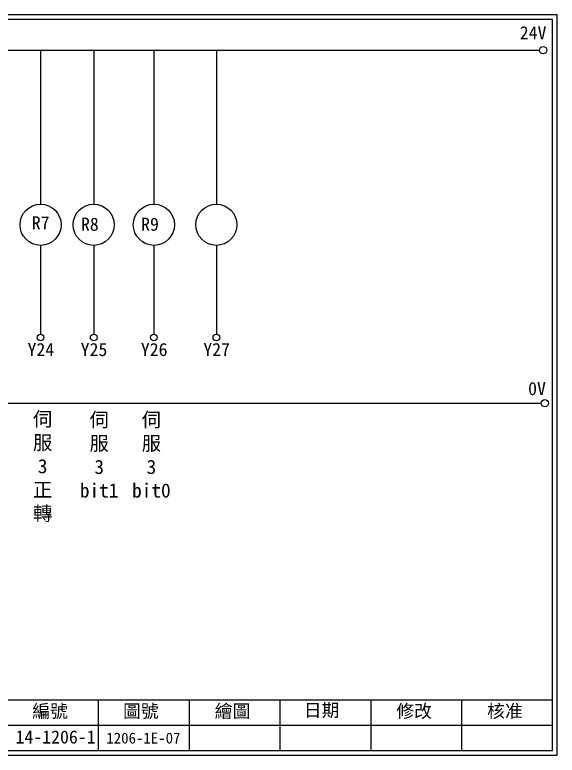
# Model space of a CAD drawing. Extents: x 926 to 1213, y 3 to 207.
# Drawn here: x 1063.4 to 1212.7, y 3 to 207 of the extents above; entities that cross this region are included whole.
import ezdxf

# ---------------------------------------------------------------- set-up
doc = ezdxf.new("R2010")
doc.units = 0
doc.layers.get('0').update_dxf_attribs({"linetype": 'CONTINUOUS'})
doc.layers.add('圖框層', color=7, linetype='CONTINUOUS')
doc.layers.add('標尺寸層', color=3, linetype='CONTINUOUS')
doc.styles.add('CNS', font='romanc.shx', dxfattribs={"bigfont": 'chineset.shx'})
doc.styles.add('STSL', font='kaiu.ttf')

msp = doc.modelspace()

# ---------------------------------------------------------------- linework, layer by layer
for centre in [(1208.88, 197.22), (1209.36, 99.96)]:
    msp.add_circle(centre, 1)
at = {"layer": '圖框層', "color": 7}
for p, q in [((1212.74, 206.97), (925.74, 206.97)), ((1212.74, 3), (1212.74, 206.97)), ((1211.49, 205.72), (926.99, 205.72)), ((1211.49, 4.25), (1211.49, 205.72)), ((926.99, 18.25), (1211.49, 18.25)), ((1086.49, 4.25), (1086.49, 18.25)), ((1111.49, 4.25), (1111.49, 18.25)), ((1136.49, 4.25), (1136.49, 18.25)), ((1161.49, 4.25), (1161.49, 18.25)), ((1186.49, 4.25), (1186.49, 18.25)), ((1061.49, 11.25), (1211.49, 11.25)), ((926.99, 4.25), (1211.49, 4.25)), ((925.74, 3), (1212.74, 3))]:
    msp.add_line(p, q, dxfattribs=at)
at = {"layer": '標尺寸層', "color": 7}
for p, q in [((930.28, 197.22), (1207.88, 197.22)), ((1070.5, 197.22), (1070.5, 154.78)), ((1085.13, 197.22), (1085.13, 154.78)), ((1101.7, 197.22), (1101.7, 154.78)), ((1118.9, 197.22), (1118.9, 154.78)), ((1070.5, 143.45), (1070.5, 119)), ((1085.13, 143.45), (1085.13, 119)), ((1101.7, 143.45), (1101.7, 119)), ((1118.9, 143.45), (1118.9, 119)), ((930.49, 99.96), (1208.36, 99.96))]:
    msp.add_line(p, q, dxfattribs=at)
for centre, radius in [((1070.5, 149.12), 5.66), ((1085.13, 149.12), 5.66), ((1101.7, 149.12), 5.66), ((1118.9, 149.12), 5.66), ((1070.5, 118.08), 0.92), ((1085.13, 118.08), 0.92), ((1101.7, 118.08), 0.92), ((1118.9, 118.08), 0.92)]:
    msp.add_circle(centre, radius, dxfattribs=at)

# ---------------------------------------------------------------- texts
at = {"layer": '圖框層', "color": 4, "style": 'STSL'}
for s, height, p in [('24V', 3.6, (1202.44, 200.22)), ('R7', 3.6, (1068.09, 147.86)), ('R8', 3.6, (1081.62, 147.48)), ('R9', 3.6, (1098.19, 147.48)), ('Y24', 3.6, (1066.91, 112.96)), ('Y25', 3.6, (1081.54, 112.96)), ('Y26', 3.6, (1098.11, 112.96)), ('Y27', 3.6, (1115.3, 112.96)), ('0V', 3.6, (1204.74, 102.2)), ('編號', 3.6, (1068.21, 13.34)), ('圖號', 3.6, (1093.21, 13.34)), ('繪圖', 3.6, (1118.44, 13.34)), ('日期', 3.6, (1142.96, 13.59)), ('修改', 3.6, (1168.44, 13.34)), ('核准', 3.6, (1193.44, 13.34)), ('14-1206-1', 3.6, (1063.61, 6.22)), ('1206-1E-07', 3, (1088.61, 6.22))]:
    msp.add_text(s, height=height, dxfattribs=at).set_placement(p)
at = {"layer": '標尺寸層', "color": 7, "char_height": 3.9, "width": 8.6627, "attachment_point": 5, "style": 'CNS'}
for s, insert in [('{\\fDFKai-SB|b0|i0|c136|p65;伺服\\P3\\P正轉}', (1071.08, 82.4)), ('{\\fDFKai-SB|b0|i0|c136|p65;伺服\\P3\\Pbit1}', (1086.64, 85.64)), ('{\\fDFKai-SB|b0|i0|c136|p65;伺服\\P3\\Pbit0}', (1101.02, 85.64))]:
    msp.add_mtext(s, dxfattribs=dict(at, insert=insert))

doc.saveas('drawing.dxf')
